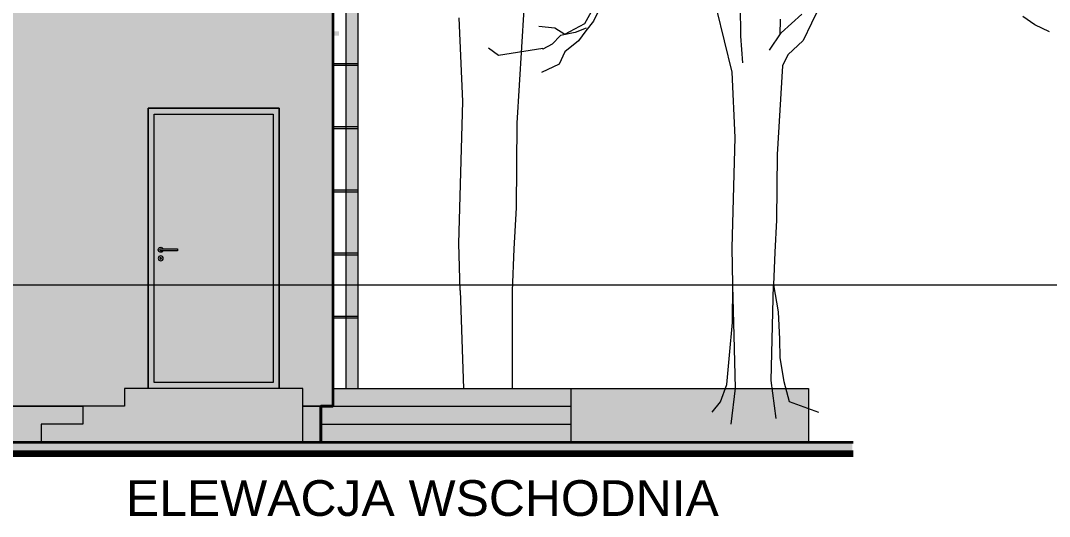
# Model space of a CAD drawing. Header units: millimetres. Extents: x -13512 to 8923, y -6533 to 5096.
# Drawn here: x -1076 to -211, y -6523 to -6106 of the extents above; entities that cross this region are included whole.
import ezdxf

# ---------------------------------------------------------------- set-up
doc = ezdxf.new("R2010")
doc.units = ezdxf.units.MM
doc.layers.get('0').update_dxf_attribs({"lineweight": 0})
for name, color, linetype, lineweight in [('A-ELEWACJA CIENKA', 11, 'Continuous', 13), ('A-murowane', 3, 'Continuous', 35), ('A-RYS ELEWACJI', 30, 'Continuous', 35), ('A-wykończenie', 4, 'Continuous', 5), ('B-CIENIE', 251, 'Continuous', 0), ('B-DACHÓWKA', 250, 'Continuous', 0), ('B-materiały', 9, 'Continuous', 0), ('B-opis', 7, 'Continuous', 0), ('B-STOLARKA OKIENNA', 32, 'Continuous', 0), ('Layer1', 7, 'Continuous', 0)]:
    doc.layers.add(name, color=color, linetype=linetype, lineweight=lineweight)
doc.layers.add('B-BIAŁY ELEM', color=7, linetype='Continuous', lineweight=0, true_color=0xf0f0f0)
doc.styles.get("Standard").update_dxf_attribs({"font": 'arial.ttf'})

# ---------------------------------------------------------------- blocks, each defined once
blk = doc.blocks.new('A$C3A4D36EB')
at = {"layer": 'B-STOLARKA OKIENNA', "true_color": 0x636466, "transparency": 33554687}
h = blk.add_hatch(color=251, dxfattribs=at)
h.dxf.hatch_style = 1
h.paths.add_polyline_path([(21, 331.34), (79.33, 356.64), (79.33, 389.79, -0.536675), (69.33, 389.79), (69.33, 363.21), (11, 337.9), (11, 0), (21, 0)])
at = {"layer": 'A-ELEWACJA CIENKA'}
for p, q in [((69.33, 389.79), (69.33, 363.21)), ((79.33, 389.79), (79.33, 356.64)), ((69.33, 363.21), (11, 337.9)), ((79.33, 356.64), (21, 331.34)), ((11, 337.9), (11, 0)), ((21, 331.34), (21, 0))]:
    blk.add_line(p, q, dxfattribs=at)
blk.add_arc((74.33, 393.1), 6, 145.18565, 33.40956, dxfattribs=at)
blk = doc.blocks.new('A$C2EBD462E')
at = {"layer": 'B-materiały'}
for p, q in [((-196.44, 326.35), (-186.81, 343.36)), ((-181.25, 344.61), (-189.22, 328.21)), ((-72.51, 285.33), (-85.56, 338.07)), ((-65.45, 315.67), (-65.53, 341.37)), ((2.57, 343.63), (-5.95, 326.66)), ((-32.2, 329.95), (-32.65, 316.8)), ((-31.48, 318.56), (-13.96, 334.28)), ((181.79, 325.21), (171.56, 332.22)), ((-235.06, 323.99), (-221.77, 322.63)), ((-221.77, 322.63), (-213.24, 317.48)), ((-213.24, 317.48), (-196.44, 326.35)), ((-195.22, 322.47), (-204.63, 318.89)), ((-195.72, 320.23), (-201.66, 311.7)), ((-189.22, 328.21), (-195.72, 320.23)), ((-5.95, 326.66), (-12.84, 311.96)), ((194.03, 319.22), (181.79, 325.21)), ((-216.86, 316.35), (-223.93, 308.91)), ((-204.63, 318.89), (-216.86, 316.35)), ((-201.66, 311.7), (-213.16, 302.47)), ((-63.77, 293.37), (-65.45, 315.67)), ((-41.13, 303.99), (-31.48, 318.56)), ((-12.84, 311.96), (-25.95, 299.9)), ((-268.94, 299.4), (-277.44, 305.55)), ((-231.66, 305.36), (-268.94, 299.4)), ((-231.65, 304.8), (-231.66, 305.36)), ((-223.93, 308.91), (-231.65, 304.8)), ((-213.16, 302.47), (-217.93, 292.3)), ((-25.95, 299.9), (-30.19, 290.86)), ((-217.93, 292.3), (-232.84, 285.22)), ((-30.19, 290.86), (-34.7, 216.33)), ((-70.02, 230.64), (-72.51, 285.33)), ((-72.72, 137.84), (-70.02, 230.64)), ((-34.7, 216.33), (-35.32, 161.12)), ((-35.32, 161.12), (-36.88, 134.27)), ((-71.96, 107.13), (-72.72, 137.84)), ((-36.88, 134.27), (-37.87, 106.87)), ((-72.27, 75.28), (-71.96, 107.13)), ((-70.88, 64.14), (-71.93, 106.02)), ((-39.77, 26.38), (-37.87, 106.87)), ((-37.87, 106.87), (-33.95, 84.06)), ((-33.95, 84.06), (-32.82, 61.19)), ((-74.94, 47.84), (-72.27, 75.28)), ((-69.77, 20.04), (-70.88, 64.14)), ((-32.82, 61.19), (-32.43, 45.56)), ((-77.12, 23.21), (-74.94, 47.84)), ((-32.43, 45.56), (-29.13, 25.53)), ((-35.62, -5.36), (-39.77, 26.38)), ((-82.33, 8.55), (-77.12, 23.21)), ((-73.48, -10.22), (-69.77, 20.04)), ((-29.13, 25.53), (-24.8, 8.88)), ((-24.8, 8.88), (0, 0)), ((-89.38, 0), (-82.33, 8.55))]:
    blk.add_line(p, q, dxfattribs=at)
blk = doc.blocks.new('A$C2233616D')
at = {"extrusion": (-9.93912e-09, 3.39862e-09, 1), "elevation": 0}
blk.add_lwpolyline([(-1.6, 6.96, 5.456211), (-1.6, 8.46)], format="xyb", dxfattribs=at)
blk.add_lwpolyline([(-13.58, 6.96), (0.38, 6.96, 1), (0.38, 8.46), (-13.58, 8.46)], format="xyb", close=True, dxfattribs=at)
for radius in [2.11, 0.658]:
    blk.add_circle((0.38, 0.54), radius)

msp = doc.modelspace()

# ---------------------------------------------------------------- hatches: boundary and pattern name
at = {"layer": 'A-ELEWACJA CIENKA', "true_color": 0x000000}
h = msp.add_hatch(color=18, dxfattribs=at)
h.dxf.hatch_style = 1
h.paths.add_polyline_path([(-813.82, -6143.69), (-792.31, -6143.69), (-792.31, -6142.42), (-813.82, -6142.42)])
h = msp.add_hatch(color=18, dxfattribs=at)
h.dxf.hatch_style = 1
h.paths.add_polyline_path([(-813.82, -6196.82), (-792.31, -6196.82), (-792.31, -6195.55), (-813.82, -6195.55)])
h = msp.add_hatch(color=18, dxfattribs=at)
h.dxf.hatch_style = 1
h.paths.add_polyline_path([(-813.82, -6249.96), (-792.31, -6249.96), (-792.31, -6248.68), (-813.82, -6248.68)])
h = msp.add_hatch(color=18, dxfattribs=at)
h.dxf.hatch_style = 1
h.paths.add_polyline_path([(-813.82, -6302.93), (-792.31, -6302.93), (-792.31, -6301.65), (-813.82, -6301.65)])
h = msp.add_hatch(color=18, dxfattribs=at)
h.dxf.hatch_style = 1
h.paths.add_polyline_path([(-813.82, -6356), (-792.31, -6356), (-792.31, -6354.72), (-813.82, -6354.72)])
at = {"layer": 'A-ELEWACJA CIENKA'}
h = msp.add_hatch(dxfattribs=at)
h.set_pattern_fill('LINE', color=256, scale=39, angle=90)
h.set_pattern_definition([(90, (-9e-13, -3373.85), (-123.825, 8e-15), [])])
h.paths.add_polyline_path([(-1903.77, -6430.23), (-1903.77, -6460.23), (-1058.77, -6460.23), (-1058.77, -6445.23), (-1023.77, -6445.23), (-1023.77, -6430.23)])
h.paths.add_polyline_path([(-823.77, -6430.23), (-838.77, -6430.23), (-838.77, -6460.23), (-823.77, -6460.23)])
at = {"layer": 'A-murowane'}
h = msp.add_hatch(color=256, dxfattribs=at)
h.dxf.hatch_style = 1
h.paths.add_polyline_path([(-1070.35, -6115.38), (-808.45, -6115.38), (-808.45, -6118.87), (-1070.35, -6118.87)])
h.paths.add_polyline_path([(-1464.35, -6115.59), (-1070.35, -6115.38), (-1070.35, -6118.87), (-1464.35, -6118.87)])
h.paths.add_polyline_path([(-1918.77, -6114.87), (-1464.35, -6114.87), (-1464.35, -6118.87), (-1918.77, -6118.87)])
at = {"layer": 'B-BIAŁY ELEM', "transparency": 33554687}
h = msp.add_hatch(color=256, dxfattribs=at)
h.dxf.hatch_style = 1
h.paths.add_polyline_path([(-1348.42, -5541.73), (-1913.77, -6011.1), (-1913.77, -6430.23), (-1317.77, -6430.23), (-1317.77, -6329.79), (-1315.26, -6329.79), (-1315.26, -6332.79), (-1317.77, -6332.79), (-1317.77, -6430.23), (-1913.77, -6430.23), (-1913.77, -6332.79), (-1913.77, -6430.23), (-988.77, -6430.23), (-988.77, -6415.23), (-983.42, -6415.23), (-968.77, -6415.23), (-968.77, -6179.79), (-858.77, -6179.79), (-858.77, -6415.23), (-838.77, -6415.23), (-838.77, -6430.23), (-813.77, -6430.23), (-813.77, -6356), (-813.82, -6356), (-813.82, -6354.72), (-813.81, -6302.93), (-813.82, -6302.93), (-813.82, -6301.65), (-813.82, -6249.96), (-813.82, -6249.96), (-813.82, -6248.68), (-813.82, -6196.82), (-813.82, -6196.82), (-813.82, -6195.55), (-813.82, -6143.69), (-813.82, -6143.69), (-813.82, -6142.42), (-813.82, -6090.55), (-813.96, -6090.55), (-813.96, -6089.28), (-813.96, -5990.35)])
at = {"layer": 'B-CIENIE', "true_color": 0x000000, "transparency": 33554467}
h = msp.add_hatch(color=18, dxfattribs=at)
h.dxf.hatch_style = 1
h.paths.add_polyline_path([(-858.77, -6179.79), (-969.51, -6179.79), (-969.51, -6414.79), (-955.59, -6414.79), (-955.59, -6193.63), (-858.77, -6193.63)])
at = {"layer": 'B-CIENIE', "true_color": 0x000000, "transparency": 33554666}
h = msp.add_hatch(color=18, dxfattribs=at)
h.dxf.hatch_style = 1
h.paths.add_polyline_path([(-1023.77, -6435.77), (-1023.77, -6430.23), (-1439.42, -6430.23), (-1439.42, -6435.77)])
h = msp.add_hatch(color=18, dxfattribs=at)
h.dxf.hatch_style = 1
h.paths.add_polyline_path([(-823.77, -6430.23), (-838.77, -6430.23), (-838.77, -6435.52), (-823.77, -6435.52)])
at = {"layer": 'B-DACHÓWKA', "transparency": 33554636}
h = msp.add_hatch(color=256, dxfattribs=at)
h.dxf.hatch_style = 1
h.paths.add_polyline_path([(-838.77, -6415.23), (-988.77, -6415.23), (-988.77, -6430.23), (-1023.77, -6430.23), (-1023.77, -6445.23), (-1058.77, -6445.23), (-1058.77, -6460.23), (-838.77, -6460.23)])
h = msp.add_hatch(color=256, dxfattribs=at)
h.dxf.hatch_style = 1
h.paths.add_polyline_path([(-413.77, -6415.23), (-413.77, -6430.23), (-413.77, -6445.23), (-413.77, -6460.23), (-823.77, -6460.23), (-823.77, -6430.23), (-813.77, -6430.23), (-813.77, -6415.23)])
h = msp.add_hatch(color=256, dxfattribs=at)
h.dxf.hatch_style = 1
h.paths.add_polyline_path([(-1058.77, -6445.23), (-1023.77, -6445.23), (-1023.77, -6430.23), (-1903.77, -6430.23), (-1903.77, -6460.23), (-1058.77, -6460.23)])
h = msp.add_hatch(color=256, dxfattribs=at)
h.dxf.hatch_style = 1
h.paths.add_polyline_path([(-823.77, -6430.23), (-838.77, -6430.23), (-838.77, -6460.23), (-823.77, -6460.23)])
at = {"layer": 'B-materiały'}
h = msp.add_hatch(dxfattribs=at)
h.set_pattern_fill('AR-HBONE', color=256, scale=0.1)
h.set_pattern_definition([(45, (-5057.674, -3563.986), (1e-15, 14.36841), [30.48, -10.16]), (135, (-5050.49, -3556.802), (1e-15, 14.36841), [30.48, -10.16])])
h.paths.add_polyline_path([(-2249.84, -6470.23), (-377.13, -6470.23), (-377.13, -6460.23), (-2249.84, -6460.23)])
at = {"layer": 'B-STOLARKA OKIENNA', "true_color": 0x3b3b3b, "transparency": 33554687}
h = msp.add_hatch(color=250, dxfattribs=at)
h.dxf.hatch_style = 1
h.paths.add_polyline_path([(-858.77, -6179.79), (-968.77, -6179.79), (-968.77, -6415.23), (-858.77, -6415.23)])
h.paths.add_polyline_path([(-863.77, -6410.23), (-963.77, -6410.23), (-963.77, -6184.79), (-863.77, -6184.79)], flags=16)
h = msp.add_hatch(color=250, dxfattribs=at)
h.dxf.hatch_style = 1
h.paths.add_polyline_path([(-963.77, -6410.23), (-863.77, -6410.23), (-863.77, -6184.79), (-963.77, -6184.79)])

# ---------------------------------------------------------------- linework, layer by layer
at = {"layer": 'A-ELEWACJA CIENKA'}
for p, q in [((-813.77, -6415.23), (-413.77, -6415.23)), ((-1903.77, -6430.23), (-1023.77, -6430.23)), ((-838.77, -6430.23), (-823.77, -6430.23)), ((-813.77, -6430.23), (-613.77, -6430.23)), ((-823.77, -6445.23), (-613.77, -6445.23))]:
    msp.add_line(p, q, dxfattribs=at)
msp.add_xline((-9340.16, -6328.23), (1, 0), dxfattribs=at)
at = {"layer": 'A-ELEWACJA CIENKA', "color": 18, "true_color": 0x000000}
for points in [[(-813.82, -6143.69), (-792.31, -6143.69), (-792.31, -6142.42), (-813.82, -6142.42)], [(-813.82, -6196.82), (-792.31, -6196.82), (-792.31, -6195.55), (-813.82, -6195.55)], [(-813.82, -6249.96), (-792.31, -6249.96), (-792.31, -6248.68), (-813.82, -6248.68)], [(-813.82, -6302.93), (-792.31, -6302.93), (-792.31, -6301.65), (-813.82, -6301.65)], [(-813.82, -6356), (-792.31, -6356), (-792.31, -6354.72), (-813.82, -6354.72)]]:
    msp.add_lwpolyline(points, close=True, dxfattribs=at)
at = {"layer": 'A-ELEWACJA CIENKA'}
for points in [[(-968.77, -6179.79), (-858.77, -6179.79), (-858.77, -6415.23), (-968.77, -6415.23)], [(-963.77, -6184.79), (-863.77, -6184.79), (-863.77, -6410.23), (-963.77, -6410.23)]]:
    msp.add_lwpolyline(points, close=True, dxfattribs=at)
for points in [[(-838.77, -6460.23), (-838.77, -6415.23), (-988.77, -6415.23), (-988.77, -6430.23), (-1023.77, -6430.23), (-1023.77, -6445.23), (-1058.77, -6445.23), (-1058.77, -6460.23)], [(-813.77, -6415.23), (-413.77, -6415.23), (-413.77, -6430.23), (-413.77, -6430.23), (-413.77, -6445.23), (-413.77, -6445.23), (-413.77, -6460.23)], [(-613.77, -6415.23), (-613.77, -6460.23)]]:
    msp.add_lwpolyline(points, dxfattribs=at)
at = {"layer": 'A-RYS ELEWACJI'}
for p, q in [((-823.77, -6460.23), (-823.77, -6430.23)), ((-823.77, -6430.23), (-813.77, -6430.23)), ((-823.77, -6460.23), (-823.77, -6430.23)), ((-2248.19, -6460.23), (-376.23, -6460.23))]:
    msp.add_line(p, q, dxfattribs=at)
msp.add_lwpolyline([(-813.77, -5990.51), (-813.77, -6430.23), (-823.77, -6430.23), (-823.77, -6460.23)], dxfattribs=at)
at = {"layer": 'A-wykończenie', "lineweight": 120}
msp.add_line((-376.23, -6470.23), (-2249.84, -6470.23), dxfattribs=at)
at = {"layer": 'B-materiały'}
msp.add_lwpolyline([(-1913.77, -5990.35), (-1363.77, -5528.85), (-813.77, -5990.51), (-813.77, -6430.23), (-838.77, -6430.23), (-838.77, -6415.23), (-858.77, -6415.23), (-858.77, -6179.79), (-968.77, -6179.79), (-968.77, -6415.23), (-983.42, -6415.23), (-988.77, -6415.23), (-988.77, -6430.23), (-1913.77, -6430.23), (-1913.77, -6331.46), (-1317.77, -6331.46), (-1317.77, -6177.57), (-1913.77, -6177.69), (-1913.77, -5990.35)], dxfattribs=at)
at = {"layer": 'Layer1'}
for p, q in [((-704.29, -6174.1), (-707.49, -6103.83)), ((-704.29, -6174.1), (-707.49, -6103.83)), ((-704.29, -6174.1), (-707.49, -6103.83)), ((-704.29, -6174.1), (-707.49, -6103.83)), ((-704.29, -6174.1), (-707.49, -6103.83)), ((-704.29, -6174.1), (-707.49, -6103.83)), ((-704.29, -6174.1), (-707.49, -6103.83)), ((-704.29, -6174.1), (-707.49, -6103.83)), ((-653.1, -6096.72), (-658.91, -6192.49)), ((-653.1, -6096.72), (-658.91, -6192.49)), ((-653.1, -6096.72), (-658.91, -6192.49)), ((-653.1, -6096.72), (-658.91, -6192.49)), ((-653.1, -6096.72), (-658.91, -6192.49)), ((-653.1, -6096.72), (-658.91, -6192.49)), ((-653.1, -6096.72), (-658.91, -6192.49)), ((-653.1, -6096.72), (-658.91, -6192.49)), ((-707.77, -6293.37), (-704.29, -6174.1)), ((-707.77, -6293.37), (-704.29, -6174.1)), ((-707.77, -6293.37), (-704.29, -6174.1)), ((-707.77, -6293.37), (-704.29, -6174.1)), ((-707.77, -6293.37), (-704.29, -6174.1)), ((-707.77, -6293.37), (-704.29, -6174.1)), ((-707.77, -6293.37), (-704.29, -6174.1)), ((-707.77, -6293.37), (-704.29, -6174.1)), ((-658.91, -6192.49), (-659.7, -6263.45)), ((-658.91, -6192.49), (-659.7, -6263.45)), ((-658.91, -6192.49), (-659.7, -6263.45)), ((-658.91, -6192.49), (-659.7, -6263.45)), ((-658.91, -6192.49), (-659.7, -6263.45)), ((-658.91, -6192.49), (-659.7, -6263.45)), ((-658.91, -6192.49), (-659.7, -6263.45)), ((-658.91, -6192.49), (-659.7, -6263.45)), ((-659.7, -6263.45), (-661.7, -6297.96)), ((-659.7, -6263.45), (-661.7, -6297.96)), ((-659.7, -6263.45), (-661.7, -6297.96)), ((-659.7, -6263.45), (-661.7, -6297.96)), ((-659.7, -6263.45), (-661.7, -6297.96)), ((-659.7, -6263.45), (-661.7, -6297.96)), ((-659.7, -6263.45), (-661.7, -6297.96)), ((-659.7, -6263.45), (-661.7, -6297.96)), ((-706.78, -6332.83), (-707.77, -6293.37)), ((-706.78, -6332.83), (-707.77, -6293.37)), ((-706.78, -6332.83), (-707.77, -6293.37)), ((-706.78, -6332.83), (-707.77, -6293.37)), ((-706.78, -6332.83), (-707.77, -6293.37)), ((-706.78, -6332.83), (-707.77, -6293.37)), ((-706.78, -6332.83), (-707.77, -6293.37)), ((-706.78, -6332.83), (-707.77, -6293.37)), ((-661.7, -6297.96), (-662.98, -6333.17)), ((-661.7, -6297.96), (-662.98, -6333.17)), ((-661.7, -6297.96), (-662.98, -6333.17)), ((-661.7, -6297.96), (-662.98, -6333.17)), ((-661.7, -6297.96), (-662.98, -6333.17)), ((-661.7, -6297.96), (-662.98, -6333.17)), ((-661.7, -6297.96), (-662.98, -6333.17)), ((-706.78, -6332.83), (-703.77, -6415.23)), ((-662.98, -6333.17), (-662.98, -6415.23))]:
    msp.add_line(p, q, dxfattribs=at)

# ---------------------------------------------------------------- block references
at = {"layer": 'A-ELEWACJA CIENKA'}
for name, p in [('A$C2EBD462E', (-405.44, -6435.01)), ('A$C3A4D36EB', (-813.77, -6415.23))]:
    msp.add_blockref(name, p, dxfattribs=at)
at = {"layer": 'B-DACHÓWKA', "transparency": 33554636, "xscale": -1}
msp.add_blockref('A$C2233616D', (-957.95, -6306.48), dxfattribs=at)

# ---------------------------------------------------------------- texts
at = {"layer": 'B-opis', "insert": (-987.55, -6492.29), "char_height": 30, "attachment_point": 1}
msp.add_mtext_dynamic_manual_height_columns('ELEWACJA WSCHODNIA', width=592.8252, gutter_width=12.5, heights=[0], dxfattribs=at)

doc.saveas('drawing.dxf')
